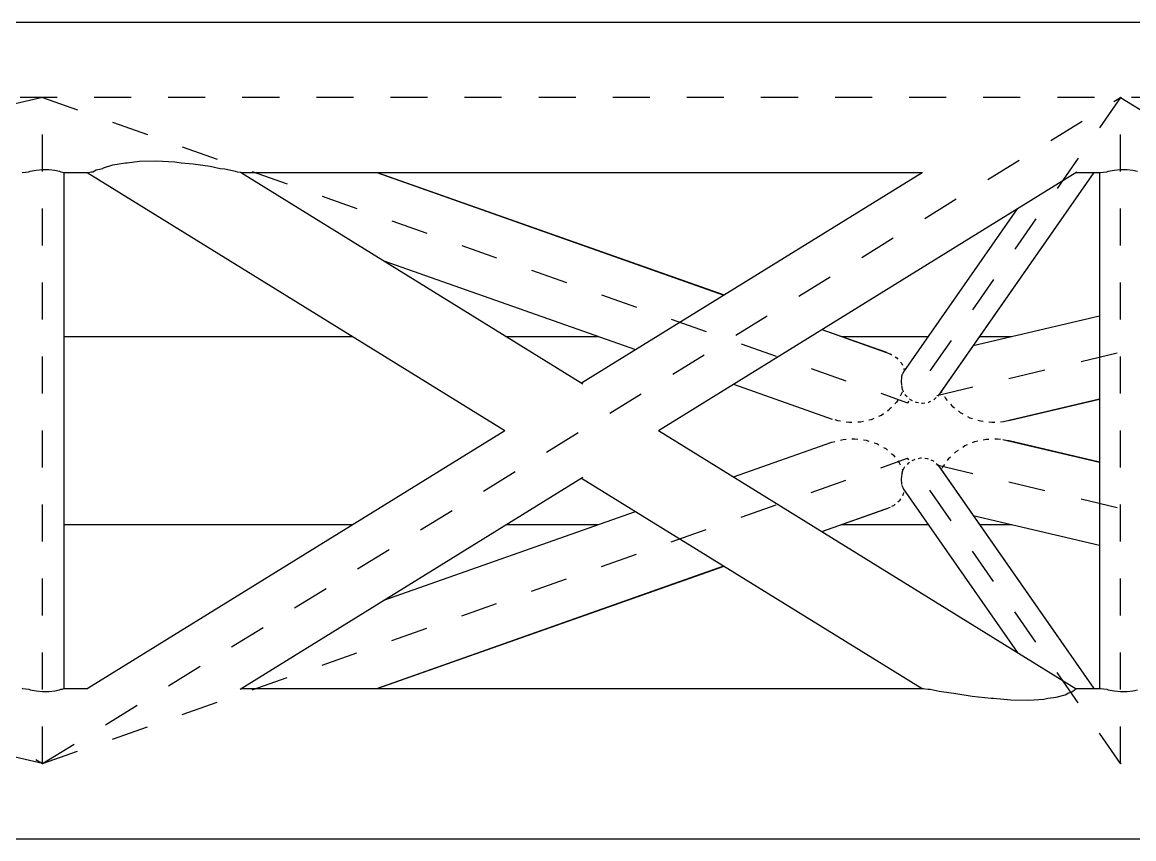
# Model space of a CAD drawing. Header units: millimetres. Extents: x 149919 to 150445, y 136651 to 136866.
# Drawn here: x 150381.878 to 150384.878, y 136757.472 to 136759.678 of the extents above; entities that cross this region are included whole.
import ezdxf

# ---------------------------------------------------------------- set-up
doc = ezdxf.new("R2010")
doc.units = ezdxf.units.MM
doc.header["$LTSCALE"] = 0.25
doc.linetypes.add('CENTER', pattern=[50.8, 31.75, -6.35, 6.35, -6.35])
doc.linetypes.add('XKITLINE00', pattern=[0])

# ---------------------------------------------------------------- blocks, each defined once
blk = doc.blocks.new('çatıı')
at = {"color": 8, "linetype": 'XKITLINE00'}
for p, q in [((23581.46, 10930.57), (24815.89, 10930.57)), ((24028.45, 10891.25), (24030.95, 10892.01)), ((24030.95, 10892.01), (24034.32, 10892.57)), ((24034.32, 10892.57), (24034.82, 10892.61)), ((24034.82, 10892.61), (24038.15, 10893.02)), ((24038.15, 10893.02), (24042.65, 10893.12)), ((24042.65, 10893.12), (24047.63, 10892.83)), ((24047.63, 10892.83), (24049.42, 10892.61)), ((24049.42, 10892.61), (24052.59, 10892.32)), ((24052.59, 10892.32), (24057.22, 10891.66)), ((24057.22, 10891.66), (24059.94, 10891.1)), ((24006.42, 10889.87), (24006.55, 10889.95)), ((24006.55, 10889.95), (24007.36, 10890.1)), ((24007.36, 10890.1), (24008.22, 10890.18)), ((24008.22, 10890.18), (24008.62, 10890.31)), ((24008.62, 10890.31), (24010.21, 10890.59)), ((24010.21, 10890.59), (24011.97, 10890.74)), ((24011.97, 10890.74), (24013.73, 10890.75)), ((24013.73, 10890.75), (24015.32, 10890.6)), ((24015.32, 10890.6), (24016.58, 10890.32)), ((24016.58, 10890.32), (24016.88, 10890.18)), ((24016.88, 10890.18), (24017.39, 10890.1)), ((24017.39, 10890.1), (24017.67, 10889.96)), ((24017.67, 10890.06), (24017.67, 10750.49)), ((24017.67, 10889.97), (24024.44, 10889.97)), ((24017.67, 10889.96), (24017.67, 10750.59)), ((24024.04, 10889.97), (24136.72, 10820.27)), ((24024.08, 10889.97), (24024.31, 10889.87)), ((24024.26, 10889.93), (24025.09, 10890.14)), ((24024.26, 10889.93), (24024.31, 10889.87)), ((24025.09, 10890.14), (24025.51, 10890.18)), ((24025.51, 10890.18), (24026.41, 10890.65)), ((24026.41, 10890.65), (24028.22, 10891.1)), ((24028.22, 10891.1), (24028.45, 10891.25)), ((24059.94, 10891.1), (24061.19, 10890.93)), ((24061.19, 10890.93), (24064.01, 10890.36)), ((24064.01, 10890.36), (24064.54, 10890.18)), ((24064.54, 10890.18), (24065.43, 10890.04)), ((24065.43, 10890.04), (24157.83, 10832.88)), ((24065.53, 10889.97), (24249.5, 10889.97)), ((24102.2, 10889.97), (24195.89, 10856.87)), ((24102.28, 10889.97), (24195.92, 10856.89)), ((24157.46, 10833.11), (24249.4, 10889.97)), ((24178.21, 10820.27), (24291.15, 10890.14)), ((24295.74, 10889.97), (24253.62, 10829.52)), ((24295.76, 10889.97), (24253.92, 10829.92)), ((24290.89, 10889.97), (24297.41, 10889.97)), ((24297.26, 10889.97), (24297.26, 10750.57)), ((24297.26, 10889.96), (24297.26, 10750.59)), ((24297.26, 10889.96), (24297.41, 10889.87)), ((24297.41, 10889.87), (24297.54, 10889.95)), ((24297.54, 10889.95), (24298.35, 10890.1)), ((24298.35, 10890.1), (24299.21, 10890.18)), ((24299.21, 10890.18), (24299.61, 10890.31)), ((24299.61, 10890.31), (24301.2, 10890.59)), ((24301.2, 10890.59), (24302.96, 10890.74)), ((24302.96, 10890.74), (24304.72, 10890.75)), ((24304.72, 10890.75), (24306.31, 10890.6)), ((24306.31, 10890.6), (24307.57, 10890.32)), ((24275.04, 10880.17), (24244.33, 10836.1)), ((24104.1, 10866.12), (24172.03, 10842.12)), ((24263.19, 10843.22), (24297.26, 10851.29)), ((24222.29, 10847.54), (24240.77, 10841.02)), ((24222.32, 10847.56), (24239.74, 10841.41)), ((24017.67, 10845.67), (24095.66, 10845.67)), ((24137.15, 10845.67), (24161.97, 10845.67)), ((24227.67, 10845.67), (24251, 10845.67)), ((24264.9, 10845.67), (24273.56, 10845.67)), ((24240.77, 10841.02), (24241.21, 10840.74)), ((24242.1, 10840.18), (24242.55, 10839.89)), ((24242.55, 10839.89), (24242.78, 10839.6)), ((24242.78, 10839.6), (24242.83, 10839.53)), ((24243.53, 10838.76), (24243.88, 10838.38)), ((24243.88, 10838.38), (24244.05, 10837.93)), ((24243.85, 10834.91), (24243.82, 10834.33)), ((24243.93, 10835.08), (24243.85, 10834.91)), ((24243.94, 10835.27), (24243.91, 10835.07)), ((24244.05, 10835.46), (24243.94, 10835.27)), ((24244.16, 10835.67), (24244.05, 10835.46)), ((24244.33, 10836.1), (24244.17, 10835.69)), ((24244.4, 10837.03), (24244.51, 10836.76)), ((24244.51, 10836.76), (24244.61, 10836.57)), ((24244.61, 10836.57), (24244.61, 10836.5)), ((24198.44, 10832.79), (24225.11, 10823.36)), ((24243.8, 10834.31), (24243.73, 10833.77)), ((24243.73, 10833.77), (24243.75, 10833.55)), ((24243.77, 10833.57), (24243.75, 10833.37)), ((24243.75, 10833.37), (24243.84, 10832.69)), ((24243.83, 10832.67), (24243.83, 10832.61)), ((24243.85, 10832.42), (24243.88, 10831.97)), ((24243.88, 10831.97), (24243.95, 10831.71)), ((24243.96, 10831.73), (24244, 10831.48)), ((24244, 10831.48), (24244.24, 10830.81)), ((24242.8, 10828.47), (24242.48, 10827.92)), ((24243.66, 10829.94), (24243.43, 10829.54)), ((24243.76, 10830.07), (24243.66, 10829.94)), ((24243.97, 10830.63), (24243.76, 10830.07)), ((24244.23, 10830.79), (24244.24, 10830.76)), ((24244.24, 10830.81), (24244.24, 10830.81)), ((24244.7, 10830.08), (24244.79, 10829.94)), ((24244.79, 10829.94), (24244.82, 10829.88)), ((24244.82, 10829.88), (24245.31, 10829.44)), ((24245.96, 10828.85), (24246.14, 10828.68)), ((24246.14, 10828.68), (24246.73, 10828.4)), ((24252.54, 10828.6), (24252.74, 10828.71)), ((24253.18, 10829.15), (24252.74, 10828.71)), ((24253.92, 10829.92), (24253.84, 10829.83)), ((24254.52, 10830.77), (24254.7, 10830.52)), ((24255.4, 10829.43), (24255.7, 10828.88)), ((24255.7, 10828.88), (24256.16, 10828.37)), ((24271.33, 10822.71), (24297.26, 10828.84)), ((24272.76, 10822.98), (24297.26, 10828.78)), ((24240.07, 10825.63), (24240.62, 10826.03)), ((24240.7, 10826.13), (24240.62, 10826.03)), ((24241.08, 10826.51), (24240.7, 10826.13)), ((24242.48, 10827.92), (24242.01, 10827.45)), ((24247.53, 10828.02), (24247.75, 10827.92)), ((24247.75, 10827.92), (24248.39, 10827.82)), ((24249.26, 10827.69), (24249.5, 10827.66)), ((24249.5, 10827.66), (24250.13, 10827.76)), ((24250.99, 10827.89), (24251.22, 10827.93)), ((24251.22, 10827.93), (24251.78, 10828.21)), ((24257.06, 10827.36), (24257.51, 10826.85)), ((24257.51, 10826.85), (24258.11, 10826.42)), ((24259.18, 10825.55), (24259.7, 10825.11)), ((24225.82, 10823.21), (24226.56, 10822.97)), ((24226.56, 10822.97), (24227.34, 10822.86)), ((24228.89, 10822.64), (24229.67, 10822.53)), ((24229.67, 10822.53), (24230.46, 10822.56)), ((24232.01, 10822.61), (24232.79, 10822.64)), ((24232.79, 10822.64), (24233.54, 10822.8)), ((24235.01, 10823.12), (24235.75, 10823.28)), ((24235.75, 10823.28), (24236.42, 10823.57)), ((24237.74, 10824.14), (24238.4, 10824.43)), ((24238.4, 10824.43), (24238.96, 10824.83)), ((24259.7, 10825.11), (24260.34, 10824.76)), ((24261.6, 10824.08), (24262.24, 10823.74)), ((24262.24, 10823.74), (24262.97, 10823.52)), ((24264.4, 10823.09), (24265.12, 10822.87)), ((24265.12, 10822.87), (24265.9, 10822.78)), ((24267.43, 10822.6), (24268.21, 10822.51)), ((24268.21, 10822.51), (24269, 10822.56)), ((24270.55, 10822.66), (24271.33, 10822.71)), ((24024.04, 10750.57), (24136.72, 10820.27)), ((24178.21, 10820.27), (24290.98, 10750.51)), ((24198.44, 10807.76), (24225.06, 10817.16)), ((24225.06, 10817.16), (24225.82, 10817.34)), ((24227.34, 10817.69), (24228.11, 10817.87)), ((24228.11, 10817.87), (24228.89, 10817.91)), ((24230.46, 10817.99), (24231.25, 10818.03)), ((24231.25, 10818.03), (24232.01, 10817.94)), ((24233.54, 10817.75), (24234.31, 10817.65)), ((24234.31, 10817.65), (24235.01, 10817.43)), ((24236.42, 10816.98), (24237.13, 10816.75)), ((24237.13, 10816.75), (24237.74, 10816.41)), ((24260.93, 10816.18), (24261.6, 10816.46)), ((24262.97, 10817.03), (24263.66, 10817.31)), ((24263.66, 10817.31), (24264.4, 10817.46)), ((24265.9, 10817.77), (24266.66, 10817.93)), ((24266.66, 10817.93), (24267.43, 10817.95)), ((24269, 10817.99), (24269.78, 10818.01)), ((24269.78, 10818.01), (24270.55, 10817.89)), ((24271.2, 10817.87), (24297.26, 10811.7)), ((24272.13, 10817.65), (24272.87, 10817.54)), ((24272.87, 10817.54), (24297.26, 10811.77)), ((24238.96, 10815.72), (24239.58, 10815.37)), ((24239.58, 10815.37), (24240.07, 10814.92)), ((24241.08, 10814.04), (24241.62, 10813.61)), ((24241.62, 10813.61), (24242.01, 10813.1)), ((24258.11, 10814.13), (24258.43, 10814.42)), ((24258.6, 10814.61), (24258.43, 10814.42)), ((24258.6, 10814.61), (24259.18, 10815)), ((24260.34, 10815.79), (24260.93, 10816.18)), ((24242.8, 10812.08), (24243.19, 10811.57)), ((24243.19, 10811.57), (24243.43, 10811.01)), ((24244.7, 10810.47), (24244.53, 10810.3)), ((24245.75, 10811.58), (24245.31, 10811.11)), ((24245.75, 10811.58), (24245.96, 10811.7)), ((24246.73, 10812.15), (24247.29, 10812.48)), ((24247.29, 10812.48), (24247.53, 10812.53)), ((24248.39, 10812.73), (24249.02, 10812.88)), ((24249.02, 10812.88), (24249.26, 10812.86)), ((24250.13, 10812.79), (24250.77, 10812.75)), ((24250.77, 10812.75), (24250.99, 10812.66)), ((24251.78, 10812.34), (24252.36, 10812.1)), ((24252.36, 10812.1), (24252.54, 10811.95)), ((24253.18, 10811.4), (24253.64, 10810.99)), ((24253.64, 10810.99), (24295.74, 10750.57)), ((24253.89, 10810.67), (24295.76, 10750.57)), ((24255.01, 10810.58), (24254.7, 10810.03)), ((24255.04, 10810.61), (24255.01, 10810.58)), ((24255.4, 10811.12), (24255.04, 10810.61)), ((24256.54, 10812.72), (24256.16, 10812.18)), ((24256.54, 10812.72), (24257.06, 10813.19)), ((24065.27, 10750.41), (24157.83, 10807.67)), ((24157.46, 10807.44), (24249.4, 10750.57)), ((24243.83, 10807.88), (24243.74, 10807.2)), ((24243.89, 10808.56), (24243.84, 10807.87)), ((24243.96, 10808.82), (24243.89, 10808.56)), ((24243.98, 10809.09), (24243.95, 10808.84)), ((24243.97, 10809.92), (24244.15, 10809.6)), ((24244.24, 10809.79), (24243.98, 10809.09)), ((24244.53, 10810.3), (24244.24, 10809.74)), ((24243.74, 10807.2), (24243.75, 10807)), ((24243.77, 10806.98), (24243.74, 10806.76)), ((24243.74, 10806.76), (24243.81, 10806.23)), ((24243.8, 10806.24), (24243.83, 10805.81)), ((24243.84, 10805.65), (24243.91, 10805.48)), ((24243.93, 10805.46), (24243.96, 10805.26)), ((24243.96, 10805.26), (24244.07, 10805.06)), ((24244.07, 10805.06), (24244.17, 10804.86)), ((24244.16, 10804.88), (24244.32, 10804.47)), ((24244.32, 10804.47), (24275.04, 10760.38)), ((24242.83, 10801.02), (24243.26, 10801.36)), ((24243.53, 10801.79), (24243.26, 10801.36)), ((24244.31, 10803.04), (24244.05, 10802.62)), ((24244.4, 10803.52), (24244.31, 10803.04)), ((24104.1, 10774.43), (24172.03, 10798.43)), ((24222.29, 10793.01), (24240.81, 10799.55)), ((24222.32, 10792.99), (24239.64, 10799.1)), ((24239.64, 10799.1), (24239.94, 10799.24)), ((24241.21, 10799.81), (24241.73, 10800.05)), ((24241.73, 10800.05), (24242.1, 10800.37)), ((24263.19, 10797.33), (24297.26, 10789.26)), ((24017.67, 10794.87), (24095.66, 10794.87)), ((24137.15, 10794.87), (24161.96, 10794.87)), ((24227.67, 10794.87), (24251, 10794.87)), ((24264.9, 10794.87), (24273.56, 10794.87)), ((24102.2, 10750.57), (24195.89, 10783.68)), ((24102.28, 10750.57), (24195.92, 10783.66)), ((24006.42, 10750.67), (24006.55, 10750.6)), ((24006.55, 10750.6), (24007.36, 10750.45)), ((24007.36, 10750.45), (24008.22, 10750.36)), ((24008.22, 10750.36), (24008.62, 10750.24)), ((24016.58, 10750.23), (24016.88, 10750.36)), ((24016.88, 10750.36), (24017.39, 10750.44)), ((24017.39, 10750.44), (24017.67, 10750.59)), ((24017.67, 10750.57), (24024.15, 10750.57)), ((24065.53, 10750.57), (24249.8, 10750.57)), ((24249.34, 10750.67), (24249.44, 10750.57)), ((24249.34, 10750.67), (24249.46, 10750.62)), ((24249.46, 10750.62), (24250.98, 10750.41)), ((24250.98, 10750.41), (24251.54, 10750.36)), ((24251.54, 10750.36), (24253.96, 10749.9)), ((24290.57, 10750.36), (24290.98, 10750.51)), ((24290.57, 10750.36), (24290.61, 10750.19)), ((24290.89, 10750.57), (24297.41, 10750.57)), ((24297.26, 10750.59), (24297.41, 10750.67)), ((24297.41, 10750.67), (24297.54, 10750.6)), ((24297.54, 10750.6), (24298.35, 10750.45)), ((24298.35, 10750.45), (24299.21, 10750.36)), ((24299.21, 10750.36), (24299.61, 10750.24)), ((24008.62, 10750.24), (24010.21, 10749.96)), ((24010.21, 10749.96), (24011.97, 10749.81)), ((24011.97, 10749.81), (24013.73, 10749.8)), ((24013.73, 10749.8), (24015.32, 10749.95)), ((24015.32, 10749.95), (24016.58, 10750.23)), ((24253.96, 10749.9), (24257.22, 10749.44)), ((24257.22, 10749.44), (24257.94, 10749.3)), ((24257.94, 10749.3), (24262.9, 10748.53)), ((24262.9, 10748.53), (24268.06, 10747.98)), ((24268.06, 10747.98), (24268.69, 10747.94)), ((24268.69, 10747.94), (24273.37, 10747.53)), ((24273.37, 10747.53), (24278.18, 10747.43)), ((24278.18, 10747.43), (24282.23, 10747.72)), ((24282.23, 10747.72), (24283.29, 10747.94)), ((24283.29, 10747.94), (24285.54, 10748.23)), ((24285.54, 10748.23), (24288.02, 10748.89)), ((24288.02, 10748.89), (24288.94, 10749.44)), ((24288.94, 10749.44), (24289.64, 10749.62)), ((24289.64, 10749.62), (24290.61, 10750.19)), ((24299.61, 10750.24), (24301.2, 10749.96)), ((24301.2, 10749.96), (24302.96, 10749.81)), ((24302.96, 10749.81), (24304.72, 10749.8)), ((24304.72, 10749.8), (24306.31, 10749.95)), ((24306.31, 10749.95), (24307.57, 10750.23)), ((23581.46, 10709.97), (24815.89, 10709.97))]:
    blk.add_line(p, q, dxfattribs=at)
at = {"color": 8, "linetype": 'CENTER'}
for p, q in [((24815.89, 10910.27), (23430, 10910.27)), ((24011.97, 10910.27), (23663.5, 10827.77)), ((23720.98, 10910.27), (24011.97, 10730.27)), ((24011.97, 10730.27), (24302.96, 10910.27)), ((24011.97, 10910.27), (24245.48, 10827.77)), ((24011.97, 10730.27), (24011.97, 10910.27)), ((24593.95, 10910.27), (24245.48, 10827.77)), ((24302.96, 10910.27), (24245.48, 10827.77)), ((24302.96, 10910.27), (24593.95, 10730.27)), ((24302.96, 10730.27), (24302.96, 10910.27)), ((24011.97, 10730.27), (23663.5, 10812.77)), ((24011.97, 10730.27), (24245.48, 10812.77)), ((24593.95, 10730.27), (24245.48, 10812.77)), ((24302.96, 10730.27), (24245.48, 10812.77))]:
    blk.add_line(p, q, dxfattribs=at)
at = {"color": 8, "linetype": 'XKITLINE00'}
for centre in [(24011.97, 10910.27), (24011.97, 10910.27), (24011.97, 10910.27), (24302.96, 10910.27), (24302.96, 10910.27), (24302.96, 10910.27), (24302.96, 10910.27), (24245.48, 10827.77), (24245.48, 10827.77), (24245.48, 10827.77), (24245.48, 10812.77), (24245.48, 10812.77), (24245.48, 10812.77), (24011.97, 10730.27), (24011.97, 10730.27), (24011.97, 10730.27), (24011.97, 10730.27), (24011.97, 10730.27), (24302.96, 10730.27), (24302.96, 10730.27)]:
    blk.add_circle(centre, 0.05, dxfattribs=at)

msp = doc.modelspace()

# ---------------------------------------------------------------- block references
at = {"xscale": 0.009999943142843078, "yscale": 0.009999943142843078, "zscale": 0.009999943142843078}
msp.add_blockref('çatıı', (150141.8141, 136650.3731), dxfattribs=at)

doc.saveas('drawing.dxf')
